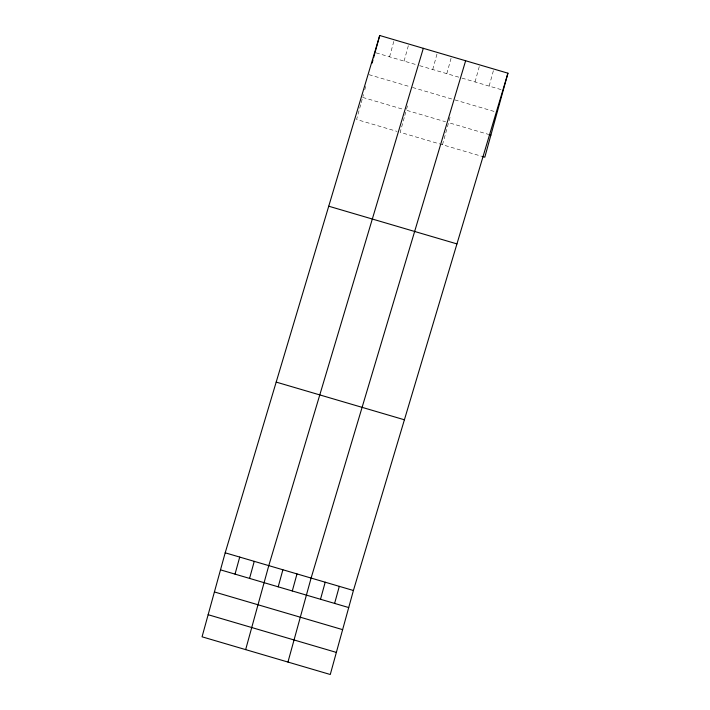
<?xml version="1.0" encoding="UTF-8"?>
<svg xmlns="http://www.w3.org/2000/svg" width="710" height="710" viewBox="0 0 710 710"><rect width="100%" height="100%" fill="white"/><g stroke="black" fill="none" stroke-linecap="round" stroke-linejoin="round"><path stroke-width="0.53" stroke-dasharray="3.55 2.66" d="M360.644 104.769L356.589 119.502L397.067 131.403M361.221 102.666L362.384 98.459M362.934 96.462L363.458 94.563M364.762 89.824L365.81 86.025M389.559 56.827L394.254 39.769M404.088 61.096L408.791 44.047M404.238 117.585L400.183 132.317L481.788 156.306M404.815 115.481L406.271 110.227L445.56 121.774M406.528 109.278L408.099 103.589M432.727 69.518L437.422 52.46M446.83 73.662L451.524 56.605M442.499 144.76L448.578 122.661L487.877 134.217M449.102 120.762L450.673 115.073M475.043 81.952L479.738 64.903M489.146 86.096L493.841 69.047M376.069 52.859L416.548 64.761M419.628 65.666L458.917 77.212M461.944 78.1L501.233 89.655M368.943 74.648L410.46 86.851M412.537 87.463L452.838 99.311M454.853 99.897L495.154 111.745M362.668 97.412L403.156 109.304"/><path stroke-width="1.06" d="M225.194 552.806L202.057 636.808L330.274 674.5L353.411 590.498L507.943 73.192L379.726 35.5L225.194 552.806L353.411 590.498M372.129 63.075L372.998 59.915M373.575 57.812L379.726 35.5M235.028 574.133L239.723 557.075M249.556 578.401L254.251 561.353M245.651 649.623L268.788 565.621L423.32 48.315M278.196 586.824L282.891 569.766M292.298 590.968L296.993 573.911M287.958 662.057L311.104 578.064L465.636 60.758M320.512 599.258L325.207 582.209M334.614 603.402L339.309 586.353M507.943 73.192L484.806 157.194L482.791 156.599M488.879 134.51L490.894 135.104M328.73 206.211L456.947 243.903M276.19 382.095L404.407 419.787M220.49 569.855L348.716 607.556M214.411 591.954L342.628 629.646M208.137 614.709L336.363 652.41"/></g></svg>
